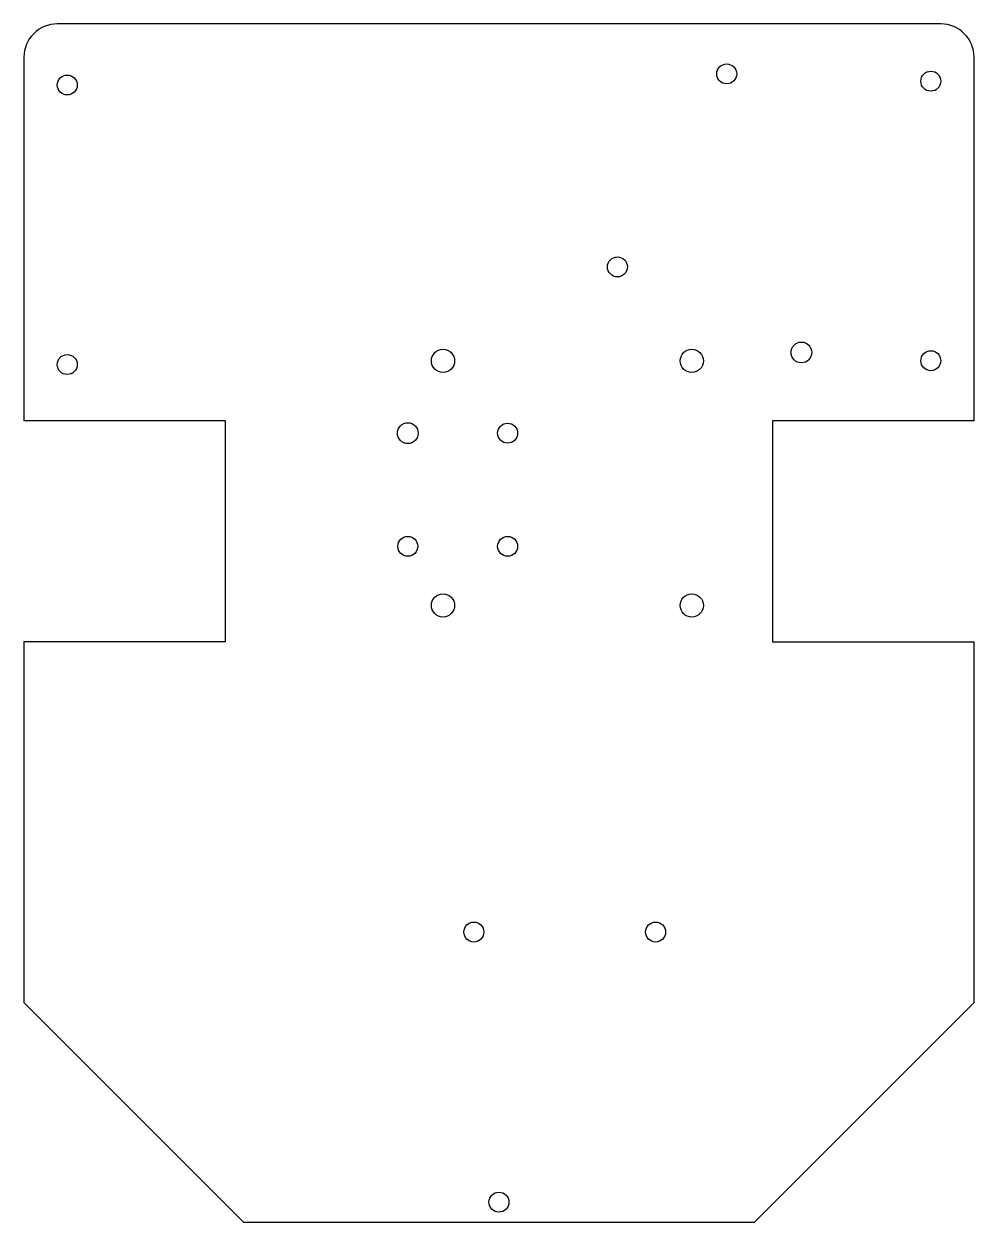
# Model space of a CAD drawing. Header units: millimetres. Extents: x 0 to 143, y 0 to 180.
import ezdxf

# ---------------------------------------------------------------- set-up
doc = ezdxf.new("R2010")
doc.units = ezdxf.units.MM

msp = doc.modelspace()

# ---------------------------------------------------------------- linework, layer by layer
at = {"color": 7, "linetype": 'Continuous', "lineweight": 25}
for p, q in [((137.73, 180), (5, 180)), ((0, 175), (0, 120.35)), ((142.73, 120.35), (142.73, 175)), ((30.28, 120.35), (0, 120.35)), ((30.28, 87.15), (30.28, 120.35)), ((142.73, 120.35), (112.44, 120.35)), ((112.44, 120.35), (112.44, 87.15)), ((0, 87.15), (0, 33)), ((30.28, 87.15), (0, 87.15)), ((112.44, 87.15), (142.73, 87.15)), ((142.73, 33), (142.73, 87.15)), ((33, 0), (0, 33)), ((142.73, 33), (109.73, 0)), ((33, 0), (109.73, 0))]:
    msp.add_line(p, q, dxfattribs=at)
for centre, radius in [((105.57, 172.5), 1.5), ((136.23, 171.41), 1.5), ((6.5, 170.83), 1.5), ((89.15, 143.5), 1.5), ((116.79, 130.65), 1.56), ((6.5, 128.83), 1.5), ((62.95, 129.38), 1.75), ((100.32, 129.38), 1.75), ((136.23, 129.41), 1.5), ((57.66, 118.52), 1.56), ((72.66, 118.52), 1.5), ((57.66, 101.52), 1.5), ((72.66, 101.52), 1.5), ((62.95, 92.64), 1.75), ((100.32, 92.64), 1.75), ((67.59, 43.57), 1.5), ((94.89, 43.57), 1.5), ((71.36, 2.99), 1.5)]:
    msp.add_circle(centre, radius, dxfattribs=at)
for centre, start, end in [((137.73, 175), 0, 90), ((5, 175), 90, 180)]:
    msp.add_arc(centre, 5, start, end, dxfattribs=at)

doc.saveas('drawing.dxf')
